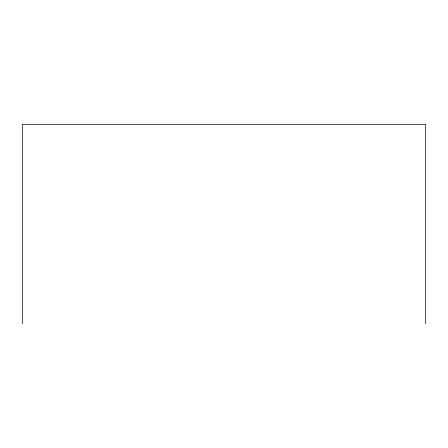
<?xml version="1.0" encoding="UTF-8"?>
<svg xmlns="http://www.w3.org/2000/svg" width="448" height="448" viewBox="0 0 448 448"><rect width="100%" height="100%" fill="white"/><g stroke="black" fill="none" stroke-linecap="round" stroke-linejoin="round"><path stroke-width="0.67" d="M425.6 323.585L425.6 124.415L22.4 124.415L22.4 323.585"/></g></svg>
